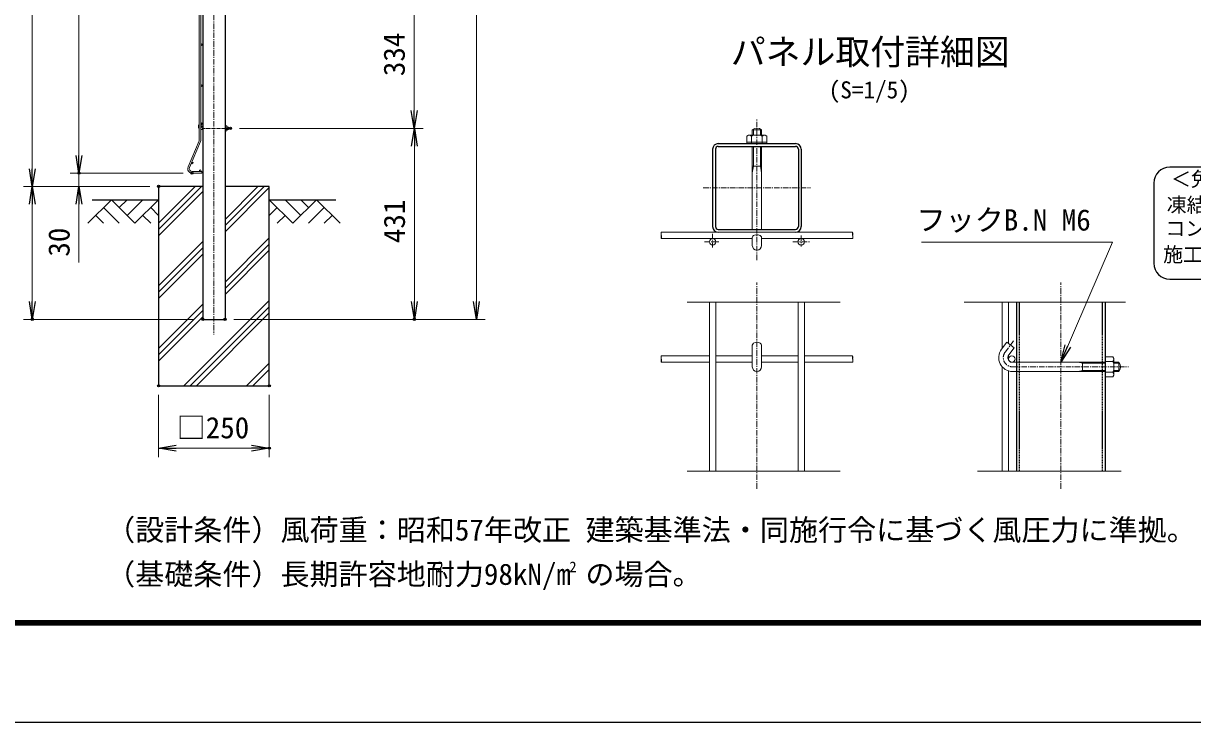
# Model space of a CAD drawing. Units: millimetres, scale not verified, with parts at other scales. Extents: x -4200 to 4200, y -2970 to 2970.
# Drawn here: x -519 to 2120, y -2970 to -1392 of the extents above; entities that cross this region are included whole.
import ezdxf
from ezdxf.enums import TextEntityAlignment as Align

# ---------------------------------------------------------------- set-up
doc = ezdxf.new("R2010")
doc.units = ezdxf.units.MM
doc.header["$LTSCALE"] = 10
doc.header["$PDMODE"] = 32
doc.header["$PDSIZE"] = 5
for name, pattern in [('USER1', [2, 1.25, -0.25, 0.25, -0.25]), ('USER2', [0.375, 0.25, -0.125]), ('USER3', [1.125, 0.75, -0.125, 0.125, -0.125])]:
    doc.linetypes.add(name, pattern=pattern)
for name, color, linetype, lineweight in [('0-0_D-BMK', 2, 'USER1', 13), ('0-1_D-STR2', 7, 'Continuous', 9), ('0-2_D-STR-DIM', 7, 'Continuous', 13), ('0-3_0', 7, 'Continuous', 25), ('0-5_D-TTL-TXT', 7, 'Continuous', 25), ('0-6_D-TTL', 7, 'Continuous', 25), ('0-7_D-STR-TXT', 7, 'Continuous', 13), ('0-8_D-STR3', 3, 'Continuous', 13), ('0-A_D-STR1', 1, 'Continuous', 25), ('0-B_D-BGD', 7, 'Continuous', 25), ('0-C_D-DCR-HCH', 7, 'Continuous', 13), ('0-D_D-STR4', 7, 'Continuous', 25)]:
    doc.layers.add(name, color=color, linetype=linetype, lineweight=lineweight)
doc.layers.add('0-4_DEFPOINTS', color=7, linetype='Continuous')
doc.styles.add('ＭＳ ゴシック', font='')
doc.styles.get('ＭＳ ゴシック').set_extended_font_data('MS Gothic')

# ---------------------------------------------------------------- blocks, each defined once
blk = doc.blocks.new('_OPEN')
at = {"layer": '0-3_0'}
blk.add_line((0, 0), (-10, 0), dxfattribs=at)
blk.add_lwpolyline([(-10, 1.667), (0, 0), (-10, -1.667)], dxfattribs=at)

msp = doc.modelspace()

# ---------------------------------------------------------------- linework, layer by layer
at = {"layer": '0-0_D-BMK'}
for p, q in [((-89.11, 67.36), (-89.11, -2094.36)), ((1136.46, -1926.45), (1136.46, -1608.93)), ((1015.25, -1763.44), (1257.66, -1763.44)), ((1036.46, -1866.84), (1036.46, -1897.97)), ((1236.46, -1870.86), (1236.46, -1895.95)), ((1017.91, -1885.04), (1051.96, -1885.04)), ((1217.65, -1885.04), (1256.54, -1885.04)), ((1136.46, -2442.43), (1136.46, -1976.85)), ((1822.55, -2442.43), (1822.55, -1976.85)), ((1696.74, -2133.93), (1715.67, -2108.79)), ((1713.35, -2167.24), (1975.07, -2167.24))]:
    msp.add_line(p, q, dxfattribs=at)
at = {"layer": '0-0_D-BMK', "linetype": 'USER3'}
msp.add_line((-115.51, -1629.06), (-51.68, -1629.06), dxfattribs=at)
at = {"layer": '0-0_D-BMK'}
msp.add_arc((1713.35, -2146.44), 20.8, 143, 270, dxfattribs=at)
at = {"layer": '0-1_D-STR2'}
for p, q in [((-122.21, -1655.01), (-122.21, -927.63)), ((-118.61, -1655.01), (-118.61, -927.63)), ((-147.62, -1716.16), (-122.72, -1657.51)), ((-144.3, -1717.57), (-119.41, -1658.91)), ((-116.61, -1726.47), (-138.41, -1726.47)), ((-116.61, -1730.07), (-138.41, -1730.07)), ((-116.61, -1726.47), (-116.61, -1730.07)), ((1352.41, -1863.44), (920.51, -1863.44)), ((1126.06, -1877.84), (920.51, -1877.84)), ((1352.41, -1877.84), (1146.86, -1877.84)), ((1029.26, -2021.36), (1029.26, -2402.84)), ((1043.66, -2021.36), (1043.66, -2402.84)), ((1229.26, -2021.36), (1229.26, -2402.84)), ((1243.66, -2021.36), (1243.66, -2402.84)), ((1690.15, -2125.39), (1690.15, -2021.36)), ((1704.55, -2115.04), (1704.55, -2021.36)), ((1029.26, -2142.44), (920.5, -2142.44)), ((1029.26, -2156.84), (920.5, -2156.84)), ((1126.06, -2142.44), (1043.66, -2142.44)), ((1126.06, -2156.84), (1043.66, -2156.84)), ((1229.26, -2142.44), (1146.86, -2142.44)), ((1229.26, -2156.84), (1146.86, -2156.84)), ((1352.4, -2142.44), (1243.66, -2142.44)), ((1352.4, -2156.84), (1243.66, -2156.84)), ((1704.55, -2140.9), (1704.55, -2151.99)), ((1690.15, -2402.84), (1690.15, -2167.31)), ((1704.55, -2402.84), (1704.55, -2176.38))]:
    msp.add_line(p, q, dxfattribs=at)
for centre, radius in [((-116.81, -1440.32), 1.8), ((-116.81, -1532.69), 1.8), ((-116.81, -1625.07), 1.8), ((-137.88, -1707.04), 1.8), ((-120.11, -1724.67), 1.8), ((1036.46, -1885.04), 7.2), ((1236.46, -1885.04), 7.2), ((1711.86, -2149.64), 7.2)]:
    msp.add_circle(centre, radius, dxfattribs=at)
for centre, radius, start, end in [((-128.61, -1655.01), 6.4, 337, 0), ((-128.61, -1655.01), 10, 337, 0), ((-138.41, -1720.07), 10, 157, 270), ((-138.41, -1720.07), 6.4, 157, 270)]:
    msp.add_arc(centre, radius, start, end, dxfattribs=at)
for centre, ratio, start_param, end_param in [((920.51, -1867.04), 0.143611, 6.2831853, 9.424778), ((1352.41, -1874.24), 0.143651, 3.1457196, 6.2933134), ((920.5, -2146.04), 0.143611, 6.2831853, 9.424778), ((1352.41, -2153.24), 0.143651, 3.1457196, 6.2933134)]:
    msp.add_ellipse(centre, major_axis=(0, 3.6), ratio=ratio, start_param=start_param, end_param=end_param, dxfattribs=at)
for centre in [(920.51, -1874.24), (1352.41, -1867.04), (920.5, -2153.24), (1352.4, -2146.04)]:
    msp.add_ellipse(centre, major_axis=(0, 3.6), ratio=0.143611, dxfattribs=at)
at = {"layer": '0-2_D-STR-DIM'}
for p, q in [((-499.01, -1720.07), (-499.01, -0.07)), ((503.24, -2020.06), (503.24, -0.07)), ((-393.71, -1690.07), (-393.71, -892.57)), ((362.91, -1589.06), (362.91, -1335.31)), ((-31.68, -1629.06), (383.24, -1629.06)), ((-31.68, -1629.06), (382.91, -1629.06)), ((-393.71, -1690.07), (-393.71, -1650.07)), ((363.24, -1669.06), (363.24, -2020.06)), ((-158.41, -1730.07), (-413.71, -1730.07)), ((-158.41, -1730.07), (-413.71, -1730.07)), ((-393.71, -1730.07), (-393.71, -1760.07)), ((-234.11, -1760.07), (-519.01, -1760.07)), ((-234.11, -1760.07), (-519.01, -1760.07)), ((-234.11, -1760.07), (-413.71, -1760.07)), ((-499.01, -1800.07), (-499.01, -2020.07)), ((-393.71, -1800.07), (-393.71, -1931.71)), ((978.84, -2021.36), (1324.1, -2021.36)), ((1968.18, -2021.36), (1604.18, -2021.36)), ((-134.11, -2060.07), (-519.01, -2060.07)), ((-44.11, -2060.06), (383.24, -2060.06)), ((-44.11, -2060.06), (523.24, -2060.06)), ((-214.11, -2230.07), (-214.11, -2370.66)), ((35.89, -2230.07), (35.89, -2370.66)), ((-174.11, -2350.66), (-4.11, -2350.66)), ((1324.1, -2402.84), (978.84, -2402.84)), ((1958.92, -2402.84), (1634.49, -2402.84))]:
    msp.add_line(p, q, dxfattribs=at)
at = {"layer": '0-4_DEFPOINTS'}
for p in [(-51.68, -1629.06), (-393.71, -1730.07), (-138.41, -1730.07), (-214.11, -1760.07), (-499.01, -2060.07), (-114.11, -2060.07), (-64.11, -2060.06), (-64.11, -2060.06), (363.24, -2060.06), (-214.11, -2210.07), (35.89, -2210.07), (35.89, -2350.66)]:
    msp.add_point(p, dxfattribs=at)
at = {"layer": '0-5_D-TTL-TXT', "color": 2}
for p, q in [((3835.04, -1716.44), (2068.48, -1716.44)), ((2032.36, -1752.56), (2032.36, -1933.15)), ((2068.48, -1969.27), (3835.04, -1969.27))]:
    msp.add_line(p, q, dxfattribs=at)
for centre, start, end in [((2068.48, -1752.56), 90, 180), ((2068.48, -1933.15), 180, 270)]:
    msp.add_arc(centre, 36.12, start, end, dxfattribs=at)
at = {"layer": '0-6_D-TTL', "color": 2}
msp.add_lwpolyline([(-4200, 2970), (4200, 2970), (4200, -2970), (-4200, -2970)], close=True, dxfattribs=at)
at = {"layer": '0-6_D-TTL'}
for points in [[(-3930, 2750), (3930, 2750), (3930, -2750), (-3930, -2750)], [(-3927.5, 2747.5), (3927.5, 2747.5), (3927.5, -2747.5), (-3927.5, -2747.5)], [(-3925, 2745), (3925, 2745), (3925, -2745), (-3925, -2745)], [(-3922.5, 2742.5), (3922.5, 2742.5), (3922.5, -2742.5), (-3922.5, -2742.5)], [(-3920, 2740), (3920, 2740), (3920, -2740), (-3920, -2740)]]:
    msp.add_lwpolyline(points, close=True, dxfattribs=at)
at = {"layer": '0-7_D-STR-TXT'}
msp.add_lwpolyline([(1507.78, -1886.09), (1939.16, -1886.09), (1823.34, -2155.01)], dxfattribs=at)
at = {"layer": '0-8_D-STR3'}
for p, q in [((-122.64, -1619.17), (-122.21, -1618.6)), ((-115.51, -1618.35), (-118.61, -1616.01)), ((-118.49, -1622.3), (-115.51, -1618.35)), ((-116.41, -1626.46), (-114.11, -1626.46)), ((-116.41, -1631.66), (-114.11, -1631.66)), ((-59.98, -1623.54), (-64.11, -1623.54)), ((-59.98, -1626.3), (-64.11, -1626.3)), ((-59.98, -1631.83), (-64.11, -1631.83)), ((-59.98, -1634.59), (-64.11, -1634.59)), ((-59.48, -1624.91), (-59.48, -1633.4)), ((-59.48, -1626.46), (-56.37, -1626.46)), ((-59.48, -1631.66), (-56.37, -1631.66)), ((-56.37, -1626.46), (-56.37, -1631.66)), ((1126.06, -1632.48), (1146.86, -1632.48)), ((1126.06, -1644.16), (1126.06, -1632.48)), ((1128.46, -1644.16), (1128.46, -1630.78)), ((1144.46, -1644.16), (1144.46, -1630.78)), ((1146.86, -1644.16), (1146.86, -1632.48)), ((1159.02, -1659.84), (1113.9, -1659.84)), ((1155.12, -1644.16), (1117.8, -1644.16)), ((1120.56, -1644.16), (1124.46, -1646.41)), ((1128.36, -1644.16), (1124.46, -1646.41)), ((1124.46, -1646.41), (1124.46, -1663.44)), ((1144.56, -1644.16), (1148.46, -1646.41)), ((1152.36, -1644.16), (1148.46, -1646.41)), ((1148.46, -1646.41), (1148.46, -1663.44)), ((1155.12, -1644.16), (1159.02, -1646.41)), ((1159.02, -1646.41), (1159.02, -1663.44)), ((1126.06, -1857.04), (1126.06, -1669.84)), ((1128.46, -1714.64), (1128.46, -1669.84)), ((1144.46, -1714.64), (1144.46, -1669.84)), ((1146.86, -1857.04), (1146.86, -1669.84)), ((1146.86, -1714.64), (1126.06, -1714.64)), ((1128.46, -1714.64), (1126.06, -1729.04)), ((1144.46, -1714.64), (1146.86, -1729.04)), ((1126.06, -1875.74), (1126.06, -1893.44)), ((1146.86, -1875.74), (1146.86, -1893.44)), ((1126.06, -2118.57), (1126.06, -2167.24)), ((1146.86, -2167.24), (1146.86, -2118.57)), ((1688.43, -2127.67), (1700.34, -2111.87)), ((1716.95, -2124.39), (1700.34, -2111.87)), ((1705.04, -2140.19), (1716.95, -2124.39)), ((1713.35, -2156.84), (1922.55, -2156.84)), ((1861.75, -2156.84), (1871.35, -2159.24)), ((1871.35, -2156.84), (1871.35, -2177.64)), ((1871.35, -2159.24), (1922.55, -2159.24)), ((1939.58, -2144.68), (1922.55, -2144.68)), ((1922.55, -2144.68), (1922.55, -2192.2)), ((1939.58, -2155.24), (1922.55, -2155.24)), ((1941.83, -2151.34), (1939.58, -2155.24)), ((1941.83, -2159.14), (1939.58, -2155.24)), ((1941.83, -2156.84), (1953.51, -2156.84)), ((1941.83, -2159.24), (1955.2, -2159.24)), ((1953.51, -2156.84), (1953.51, -2177.64)), ((1713.35, -2177.64), (1922.55, -2177.64)), ((1861.75, -2177.64), (1871.35, -2175.24)), ((1871.35, -2175.24), (1922.55, -2175.24)), ((1939.58, -2179.24), (1922.55, -2179.24)), ((1939.58, -2189.8), (1922.55, -2189.8)), ((1941.83, -2175.34), (1939.58, -2179.24)), ((1941.83, -2183.14), (1939.58, -2179.24)), ((1941.83, -2185.9), (1939.58, -2189.8)), ((1941.83, -2175.24), (1955.2, -2175.24)), ((1941.83, -2177.64), (1953.51, -2177.64))]:
    msp.add_line(p, q, dxfattribs=at)
for points in [[(1117.8, -1644.16), (1113.9, -1646.41), (1113.9, -1663.44)], [(1941.83, -2185.9), (1941.83, -2148.58), (1939.58, -2144.68)]]:
    msp.add_lwpolyline(points, dxfattribs=at)
for centre, radius, start, end in [((-116.41, -1623.86), 7.8, 143, 221.96156), ((-116.41, -1623.86), 2.6, 143, 147.797), ((-116.41, -1623.86), 2.6, 212.203, 270), ((-116.41, -1623.86), 7.8, 253.6171, 270), ((-67.36, -1629.06), 7.88, 339.48158, 20.51842), ((-61.6, -1633.21), 2.13, 319.53759, 40.46241), ((-61.63, -1624.92), 2.16, 320.19668, 39.80332), ((-59.41, -1629.06), 4, 319.4584, 40.5416), ((1136.46, -1644.64), 16, 49.4584, 130.5416), ((1136.46, -1893.44), 10.4, 180, 0), ((1713.35, -2146.44), 31.2, 143, 270), ((1713.35, -2146.44), 10.4, 143, 270), ((1941.35, -2167.24), 16, 319.4584, 40.5416), ((1136.46, -2167.24), 10.4, 180, 0)]:
    msp.add_arc(centre, radius, start, end, dxfattribs=at)
for centre, major_axis, start_param, end_param in [((1136.46, -1875.8), (10.4, 0), 0, 3.1415927), ((1136.46, -2118.63), (-10.4, 0), 3.1415927, 6.2831853)]:
    msp.add_ellipse(centre, major_axis=major_axis, ratio=0.649974, start_param=start_param, end_param=end_param, dxfattribs=at)
at = {"layer": '0-A_D-STR1'}
for p, q in [((-114.11, 60.67), (-114.11, -2060.06)), ((-64.11, 74.06), (-64.11, -2060.06)), ((1036.46, -1676.24), (1036.46, -1850.64)), ((1042.86, -1676.24), (1042.86, -1850.64)), ((1049.26, -1663.44), (1223.66, -1663.44)), ((1049.26, -1669.84), (1223.66, -1669.84)), ((1230.06, -1676.24), (1230.06, -1850.64)), ((1236.46, -1676.24), (1236.46, -1850.64)), ((1049.26, -1857.04), (1223.66, -1857.04)), ((1722.55, -2021.36), (1722.55, -2402.84)), ((1922.55, -2021.36), (1922.55, -2402.84)), ((-114.11, -2060.06), (-64.11, -2060.06))]:
    msp.add_line(p, q, dxfattribs=at)
at = {"layer": '0-A_D-STR1', "linetype": 'USER2'}
for p, q in [((1728.95, -2402.84), (1728.95, -2021.36)), ((1916.15, -2402.84), (1916.15, -2021.36))]:
    msp.add_line(p, q, dxfattribs=at)
at = {"layer": '0-A_D-STR1'}
for centre, radius, start, end in [((1049.26, -1676.24), 12.8, 90, 180), ((1049.26, -1676.24), 6.4, 90, 180), ((1223.66, -1676.24), 12.8, 0, 90), ((1223.66, -1676.24), 6.4, 0, 90), ((1049.26, -1850.64), 12.8, 180, 270), ((1049.26, -1850.64), 6.4, 180, 270), ((1223.66, -1850.64), 6.4, 270, 0), ((1223.66, -1850.64), 12.8, 270, 0)]:
    msp.add_arc(centre, radius, start, end, dxfattribs=at)
at = {"layer": '0-B_D-BGD'}
for p, q in [((-364.11, -1790.07), (-214.11, -1790.07)), ((35.89, -1790.07), (185.89, -1790.07))]:
    msp.add_line(p, q, dxfattribs=at)
at = {"layer": '0-C_D-DCR-HCH'}
for p, q in [((-214.11, -1843.06), (-131.12, -1760.07)), ((-214.11, -1857.2), (-116.98, -1760.07)), ((-64.11, -1848.62), (24.44, -1760.07)), ((-64.11, -1834.48), (10.3, -1760.07)), ((-64.11, -1862.76), (35.89, -1762.76)), ((-320.54, -1790.07), (-373.75, -1843.28)), ((-320.54, -1790.07), (-267.33, -1843.28)), ((-302.8, -1807.8), (-285.06, -1790.07)), ((-285.06, -1825.54), (-249.59, -1790.07)), ((-267.33, -1843.28), (-214.11, -1790.07)), ((-214.11, -1871.34), (-114.11, -1771.34)), ((89.1, -1843.28), (35.89, -1790.07)), ((106.84, -1825.54), (71.36, -1790.07)), ((142.31, -1790.07), (89.1, -1843.28)), ((124.67, -1807.9), (106.84, -1790.07)), ((142.31, -1790.07), (195.52, -1843.28)), ((-338.27, -1807.8), (-302.64, -1843.28)), ((-231.85, -1807.8), (-214.11, -1825.46)), ((53.62, -1807.8), (35.89, -1825.46)), ((160.05, -1807.8), (124.41, -1843.28)), ((-356.01, -1825.54), (-338.19, -1843.28)), ((-249.59, -1825.54), (-231.77, -1843.28)), ((71.36, -1825.54), (53.54, -1843.28)), ((177.79, -1825.54), (159.97, -1843.28)), ((-214.11, -1984.48), (-114.11, -1884.48)), ((-214.11, -1998.62), (-114.11, -1898.62)), ((-64.11, -1975.9), (35.89, -1875.9)), ((-64.11, -1990.04), (35.89, -1890.04)), ((-214.11, -2012.76), (-114.11, -1912.76)), ((-64.11, -2004.18), (35.89, -1904.18)), ((-214.11, -2125.9), (-114.11, -2025.9)), ((-156.86, -2210.07), (35.89, -2017.32)), ((-142.72, -2210.07), (35.89, -2031.46)), ((-214.11, -2140.04), (-114.11, -2040.04)), ((-214.11, -2154.18), (-114.11, -2054.18)), ((-128.57, -2210.07), (35.89, -2045.6)), ((-15.44, -2210.07), (35.89, -2158.74)), ((-1.3, -2210.07), (35.89, -2172.88))]:
    msp.add_line(p, q, dxfattribs=at)
at = {"layer": '0-D_D-STR4'}
msp.add_lwpolyline([(-114.11, -1760.07), (-214.11, -1760.07), (-214.11, -2210.07), (35.89, -2210.07), (35.89, -1760.07), (-64.11, -1760.07)], dxfattribs=at)

# ---------------------------------------------------------------- block references
at = {"layer": '0-2_D-STR-DIM', "xscale": 4, "yscale": 4}
for p, rotation in [((362.91, -1629.06), 270), ((363.24, -1629.06), 90), ((-393.71, -1730.07), 270), ((-393.71, -1730.07), 270), ((-499.01, -1760.07), 270), ((-499.01, -1760.07), 90), ((-393.71, -1760.07), 90), ((-499.01, -2060.07), 270), ((363.24, -2060.06), 270), ((503.24, -2060.06), 270), ((-214.11, -2350.66), 180)]:
    msp.add_blockref('_OPEN', p, dxfattribs=dict(at, rotation=rotation))
msp.add_blockref('_OPEN', (35.89, -2350.66), dxfattribs=at)
at = {"layer": '0-7_D-STR-TXT', "xscale": 4, "yscale": 4, "rotation": 246.69874}
msp.add_blockref('_OPEN', (1822.55, -2156.84), dxfattribs=at)

# ---------------------------------------------------------------- texts
at = {"layer": '0-2_D-STR-DIM', "style": 'ＭＳ ゴシック'}
for s, p in [('334', (356.16, -1511.19)), ('431', (356.49, -1887.99)), ('30', (-400.45, -1918.51))]:
    msp.add_text(s, height=48.09, rotation=90, dxfattribs=at).set_placement(p, align=Align.BOTTOM_LEFT)
msp.add_text('□250', height=48.09, dxfattribs=at).set_placement((-173.26, -2342.91), align=Align.BOTTOM_LEFT)
at = {"layer": '0-5_D-TTL-TXT', "style": 'ＭＳ ゴシック'}
for s, height, p in [('パネル取付詳細図', 57.7, (1077.43, -1502.56)), ('(S=1/5)', 38.49, (1298.34, -1572.99)), ('＜免責事項＞ \u3000\u3000', 32.99, (2071.15, -1770.02)), ('凍結の恐れがある場所への設置は、内部に溜まった雨水等の凍結融解により支柱の破損や', 32.99, (2061.38, -1828.17)), ('コンクリート基礎の破損の恐れがありますので施工時、水仕舞いを行ってください。', 32.99, (2058.41, -1881.21)), ('施工による水仕舞い不備で起こる支柱・基礎の破損について当社は責任を負いかねます。 ', 32.99, (2053.36, -1940.08)), ('（設計条件）風荷重：昭和57年改正 建築基準法・同施行令に基づく風圧力に準拠。', 48.09, (-332.45, -2573.6)), ('（基礎条件）長期許容地耐力98kN/m の場合。', 48.09, (-332.45, -2673.6)), ('2', 24.05, (413.02, -2637.79)), ('2', 24.05, (713.02, -2637.79))]:
    msp.add_text(s, height=height, dxfattribs=at).set_placement(p, align=Align.BOTTOM_LEFT)
at = {"layer": '0-7_D-STR-TXT', "style": 'ＭＳ ゴシック'}
msp.add_text('フックB.N M6', height=48.09, dxfattribs=at).set_placement((1496.86, -1874.14), align=Align.BOTTOM_LEFT)

doc.saveas('drawing.dxf')
